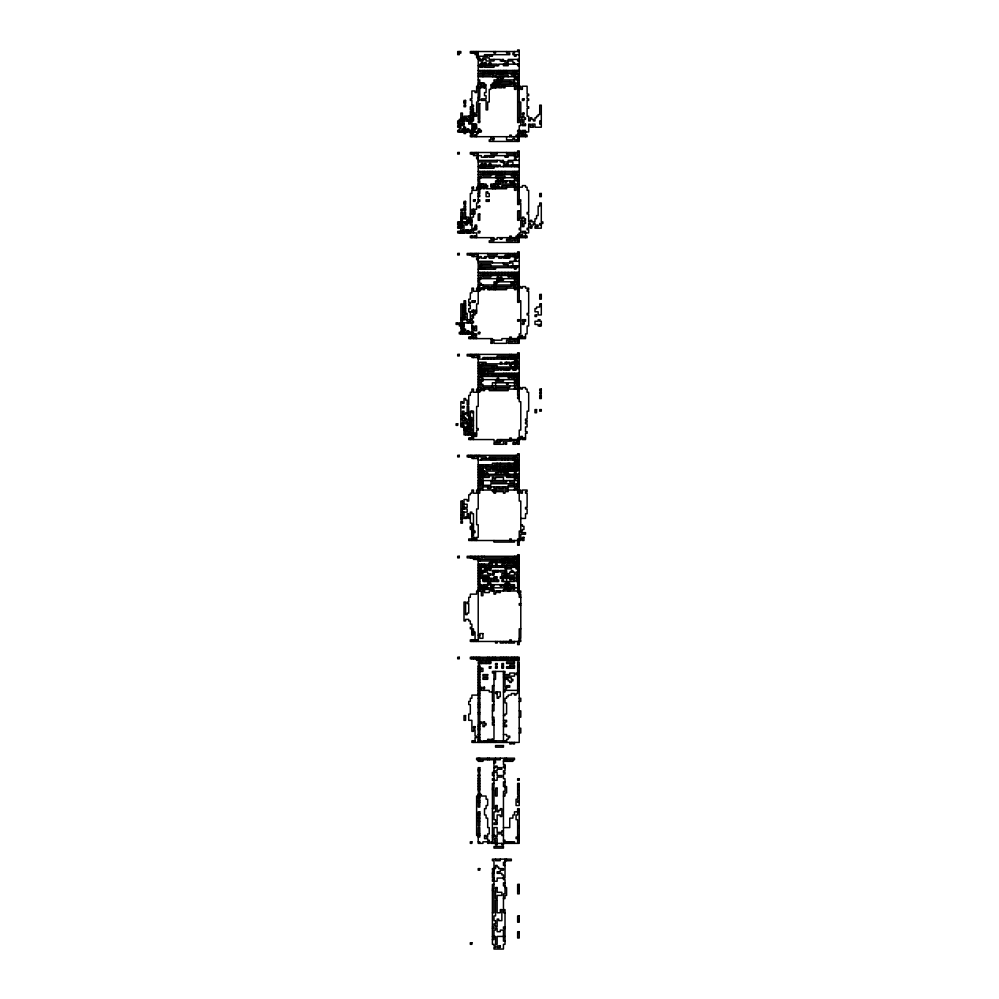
<?xml version="1.0" encoding="UTF-8"?>
<svg xmlns="http://www.w3.org/2000/svg" width="999" height="999" viewBox="0 0 999 999"><rect width="100%" height="100%" fill="white"/><g stroke="black" fill="none" stroke-linecap="round" stroke-linejoin="round"><path stroke-width="1.5" d="M519.218 51.523L470.317 51.523L470.317 53.109L476.623 53.109M459.278 53.109L460.851 53.109L460.851 51.523L457.704 51.523L457.704 54.683L459.278 54.683L459.278 51.523M478.209 54.683L475.049 54.683L475.049 51.523M519.218 54.683L512.912 54.683L512.912 53.109L514.485 53.109L514.485 51.523M478.209 59.416L486.088 59.416L486.088 60.989L493.981 60.989L493.981 59.416M519.218 59.416L508.179 59.416L508.179 60.989M519.218 60.989L517.644 60.989L517.644 59.416M519.218 64.148L498.713 64.148L498.713 65.722L481.356 65.722M478.209 65.722L479.782 65.722M519.218 65.722L517.644 65.722L517.644 64.148M478.209 70.454L519.218 70.454M478.209 73.614L519.218 73.614M478.209 75.187L490.821 75.187L490.821 73.614M519.218 75.187L517.644 75.187L517.644 73.614M478.209 76.761L519.218 76.761M516.058 78.347L517.644 78.347M478.209 79.92L479.782 79.92L479.782 83.079M514.485 79.92L493.981 79.92L493.981 81.493L495.554 81.493L495.554 87.812M519.218 79.92L516.058 79.92L516.058 76.761M497.14 81.493L498.713 81.493M500.287 81.493L511.326 81.493L511.326 84.653L490.821 84.653L490.821 86.226L520.791 86.226L520.791 89.386L522.377 89.386L522.377 86.226L527.11 86.226L527.11 94.118L528.683 94.118L528.683 95.692L527.11 95.692L527.11 98.851L528.683 98.851L528.683 100.424L527.11 100.424L527.11 106.731L528.683 106.731L528.683 108.317L527.11 108.317L527.11 116.196L528.683 116.196L528.683 120.929L530.257 120.929L530.257 117.782L531.83 117.782L531.83 119.356L533.416 119.356L533.416 120.929L534.989 120.929L534.989 117.782L536.563 117.782L536.563 116.196L538.149 116.196L538.149 114.623L539.722 114.623L539.722 105.157L541.296 105.157L541.296 127.235L534.989 127.235L534.989 124.088L531.83 124.088L531.83 125.662L533.416 125.662L533.416 127.235L530.257 127.235L530.257 124.088L528.683 124.088L528.683 131.968L517.644 131.968L517.644 130.394L520.791 130.394L520.791 133.554L517.644 133.554L517.644 141.433M514.485 81.493L512.912 81.493L512.912 84.653L516.058 84.653L516.058 89.386L514.485 89.386L514.485 70.454M478.209 83.079L484.515 83.079L484.515 84.653M519.218 83.079L492.407 83.079L492.407 84.653M478.209 84.653L481.356 84.653L481.356 83.079M517.644 84.653L519.218 84.653M478.209 86.226L476.623 86.226L476.623 92.545L475.049 92.545L475.049 90.959L471.89 90.959L471.89 98.851L470.317 98.851L470.317 100.424L471.89 100.424L471.89 106.731M478.209 87.812L481.356 87.812L481.356 86.226M517.644 87.812L519.218 87.812M517.644 89.386L519.218 89.386M478.209 97.265L479.782 97.265L479.782 86.226L486.088 86.226L486.088 84.653L482.942 84.653L482.942 83.079M478.209 98.851L479.782 98.851L479.782 100.424L478.209 100.424M464.011 101.998L465.584 101.998M519.218 101.998L520.791 101.998L520.791 117.782L522.377 117.782L522.377 116.196L523.951 116.196L523.951 117.782L525.524 117.782L525.524 119.356L523.951 119.356L523.951 122.515L522.377 122.515L522.377 119.356L520.791 119.356L520.791 125.662L519.218 125.662L519.218 141.433L489.248 141.433L489.248 139.86L490.821 139.86L490.821 136.701M471.89 105.157L473.476 105.157L473.476 106.731L470.317 106.731L470.317 109.89L471.89 109.89M471.89 111.463L470.317 111.463L470.317 124.088L468.743 124.088L468.743 120.929M473.476 113.049L476.623 113.049L476.623 101.998L478.209 101.998L478.209 51.523M471.89 114.623L476.623 114.623L476.623 116.196L473.476 116.196M470.317 116.196L464.011 116.196L464.011 128.821M460.851 117.782L467.17 117.782L467.17 120.929M470.317 117.782L468.743 117.782L468.743 116.196M471.89 117.782L473.476 117.782M517.644 117.782L519.218 117.782M460.851 119.356L459.278 119.356L459.278 127.235M462.437 119.356L464.011 119.356M473.476 119.356L465.584 119.356L465.584 117.782M517.644 119.356L519.218 119.356M541.296 120.929L539.722 120.929L539.722 124.088L541.296 124.088M457.704 122.515L459.278 122.515M464.011 124.088L457.704 124.088L457.704 120.929L473.476 120.929L473.476 108.317L471.89 108.317L471.89 119.356M471.89 124.088L476.623 124.088L476.623 128.821L471.89 128.821M473.476 125.662L475.049 125.662M464.011 127.235L465.584 127.235L465.584 128.821L462.437 128.821L462.437 131.968M473.476 127.235L476.623 127.235M459.278 130.394L457.704 130.394L457.704 131.968L481.356 131.968L481.356 130.394L478.209 130.394M476.623 133.554L478.209 133.554L478.209 128.821L479.782 128.821L479.782 131.968M522.377 133.554L523.951 133.554L523.951 135.127M476.623 135.127L470.317 135.127L470.317 136.701L527.11 136.701L527.11 135.127L516.058 135.127L516.058 136.701M517.644 138.287L519.218 138.287M519.218 139.86L514.485 139.86L514.485 138.287L512.912 138.287L512.912 139.86L506.593 139.86L506.593 136.701M519.218 152.485L470.317 152.485L470.317 154.058L475.049 154.058L475.049 152.485M478.209 154.058L476.623 154.058L476.623 152.485M517.644 155.632L519.218 155.632M478.209 157.205L476.623 157.205L476.623 158.791L478.209 158.791M478.209 160.364L500.287 160.364L500.287 161.938L512.912 161.938L512.912 165.097M519.218 160.364L508.179 160.364L508.179 161.938M478.209 161.938L497.14 161.938L497.14 160.364M519.218 165.097L503.446 165.097L503.446 166.671M478.209 166.671L498.713 166.671L498.713 165.097L500.287 165.097L500.287 166.671L519.218 166.671M478.209 171.403L519.218 171.403M478.209 174.563L519.218 174.563M478.209 177.722L519.218 177.722M478.209 179.296L479.782 179.296L479.782 176.136L481.356 176.136L481.356 177.722M517.644 179.296L519.218 179.296M478.209 180.869L479.782 180.869L479.782 184.028M514.485 180.869L495.554 180.869L495.554 185.602L490.821 185.602M519.218 180.869L516.058 180.869L516.058 177.722M514.485 182.455L509.752 182.455L509.752 180.869M478.209 184.028L486.088 184.028L486.088 185.602M519.218 184.028L490.821 184.028L490.821 187.175L514.485 187.175M478.209 185.602L481.356 185.602L481.356 184.028M517.644 185.602L519.218 185.602M516.058 187.175L522.377 187.175L522.377 185.602L525.524 185.602L525.524 187.175L527.11 187.175L527.11 190.334L528.683 190.334L528.683 212.425L527.11 212.425L527.11 213.998L528.683 213.998L528.683 221.878L530.257 221.878L530.257 220.304L531.83 220.304L531.83 221.878L534.989 221.878L534.989 218.731L536.563 218.731L536.563 215.572L538.149 215.572L538.149 206.106L539.722 206.106L539.722 202.959L541.296 202.959L541.296 221.878L542.882 221.878L542.882 223.464L539.722 223.464L539.722 225.037L541.296 225.037M478.209 188.761L481.356 188.761L481.356 187.175M517.644 188.761L519.218 188.761M517.644 190.334L519.218 190.334M478.209 193.494L479.782 193.494L479.782 187.175M478.209 195.067L479.782 195.067L479.782 196.641L478.209 196.641M478.209 199.8L479.782 199.8L479.782 201.373L478.209 201.373M519.218 199.8L520.791 199.8L520.791 201.373L519.218 201.373M464.011 202.959L465.584 202.959M519.218 202.959L520.791 202.959L520.791 218.731L522.377 218.731L522.377 217.145L523.951 217.145L523.951 218.731L525.524 218.731L525.524 220.304L523.951 220.304L523.951 221.878L525.524 221.878L525.524 223.464L523.951 223.464L523.951 226.611L522.377 226.611L522.377 220.304L520.791 220.304L520.791 228.197L519.218 228.197L519.218 229.77L520.791 229.77L520.791 232.929L519.218 232.929L519.218 242.395L489.248 242.395L489.248 240.809L493.981 240.809L493.981 237.662L470.317 237.662L470.317 236.076L476.623 236.076M464.011 209.266L465.584 209.266M473.476 210.839L475.049 210.839L475.049 213.998L470.317 213.998M460.851 217.145L462.437 217.145M465.584 217.145L468.743 217.145L468.743 218.731L470.317 218.731M460.851 218.731L467.17 218.731L467.17 221.878M517.644 218.731L519.218 218.731M460.851 220.304L462.437 220.304L462.437 223.464L457.704 223.464M467.17 220.304L471.89 220.304M471.89 221.878L457.704 221.878L457.704 225.037L464.011 225.037L464.011 229.77L462.437 229.77L462.437 232.929M471.89 225.037L470.317 225.037L470.317 193.494L471.89 193.494L471.89 190.334L476.623 190.334L476.623 187.175L487.674 187.175L487.674 185.602L482.942 185.602L482.942 184.028M460.851 226.611L457.704 226.611L457.704 228.197L462.437 228.197L462.437 225.037M475.049 226.611L476.623 226.611M476.623 228.197L473.476 228.197L473.476 232.929M519.218 234.503L517.644 234.503L517.644 242.395M517.644 240.809L519.218 240.809M519.218 253.434L467.17 253.434L467.17 255.007L475.049 255.007L475.049 253.434M478.209 255.007L476.623 255.007L476.623 253.434M519.218 255.007L505.019 255.007L505.019 256.581M478.209 256.581L471.89 256.581L471.89 253.434M519.218 256.581L484.515 256.581L484.515 258.167M478.209 259.74L476.623 259.74L476.623 258.167L479.782 258.167L479.782 256.581L481.356 256.581L481.356 258.167L486.088 258.167L486.088 256.581M478.209 261.313L492.407 261.313L492.407 262.899M519.218 261.313L509.752 261.313L509.752 262.899M478.209 262.899L512.912 262.899L512.912 266.046M479.782 266.046L519.218 266.046M479.782 267.632L514.485 267.632M516.058 267.632L517.644 267.632L517.644 266.046M478.209 269.206L495.554 269.206L495.554 267.632M478.209 272.365L519.218 272.365M517.644 273.938L479.782 273.938L479.782 272.365M478.209 275.512L519.218 275.512M519.218 277.085L511.326 277.085L511.326 275.512M478.209 278.671L519.218 278.671M478.209 280.244L479.782 280.244L479.782 277.085L481.356 277.085L481.356 278.671M497.14 280.244L503.446 280.244L503.446 278.671M517.644 280.244L519.218 280.244M478.209 281.818L479.782 281.818L479.782 283.404L481.356 283.404L481.356 284.977M514.485 281.818L493.981 281.818L493.981 283.404L497.14 283.404L497.14 277.085L498.713 277.085L498.713 278.671M516.058 281.818L519.218 281.818M511.326 283.404L512.912 283.404M519.218 283.404L516.058 283.404L516.058 278.671M478.209 284.977L519.218 284.977M478.209 286.551L479.782 286.551L479.782 284.977M517.644 286.551L520.791 286.551L520.791 288.137L522.377 288.137L522.377 286.551L525.524 286.551L525.524 288.137L528.683 288.137L528.683 289.71L527.11 289.71L527.11 291.283L528.683 291.283L528.683 313.374L527.11 313.374L527.11 314.947L528.683 314.947L528.683 325.986L527.11 325.986L527.11 333.878L525.524 333.878L525.524 338.611L501.86 338.611L501.86 340.184L490.821 340.184L490.821 338.611M514.485 288.137L476.623 288.137L476.623 291.283L473.476 291.283L473.476 288.137L471.89 288.137L471.89 292.869L470.317 292.869L470.317 299.176L468.743 299.176L468.743 302.335L470.317 302.335L470.317 303.908L468.743 303.908L468.743 305.482L470.317 305.482L470.317 308.641L468.743 308.641L468.743 311.788L476.623 311.788M516.058 288.137L519.218 288.137M478.209 289.71L481.356 289.71L481.356 288.137M517.644 289.71L519.218 289.71M478.209 291.283L479.782 291.283L479.782 288.137M517.644 291.283L519.218 291.283M519.218 300.749L520.791 300.749L520.791 333.878L519.218 333.878L519.218 343.344L508.179 343.344L508.179 341.758L512.912 341.758L512.912 338.611M464.011 303.908L465.584 303.908M464.011 305.482L465.584 305.482M464.011 307.055L465.584 307.055M464.011 308.641L465.584 308.641M464.011 310.214L465.584 310.214M476.623 310.214L471.89 310.214L471.89 311.788M464.011 311.788L465.584 311.788M465.584 313.374L467.17 313.374L467.17 322.839M464.011 314.947L465.584 314.947L465.584 300.749L464.011 300.749L464.011 319.68M464.011 316.521L465.584 316.521L465.584 318.107L464.011 318.107M460.851 318.107L462.437 318.107M460.851 319.68L471.89 319.68M470.317 321.253L468.743 321.253L468.743 322.839M459.278 324.413L460.851 324.413M462.437 324.413L464.011 324.413M541.296 324.413L539.722 324.413L539.722 325.986M464.011 325.986L459.278 325.986L459.278 322.839L473.476 322.839L473.476 321.253L471.89 321.253L471.89 318.107L473.476 318.107L473.476 316.521L471.89 316.521L471.89 314.947L475.049 314.947L475.049 313.374L476.623 313.374L476.623 303.908L478.209 303.908L478.209 253.434M471.89 325.986L473.476 325.986L473.476 330.719L476.623 330.719L476.623 325.986L475.049 325.986L475.049 329.146L473.476 329.146M460.851 327.572L462.437 327.572M471.89 327.572L473.476 327.572M464.011 332.305L459.278 332.305L459.278 333.878L476.623 333.878L476.623 335.452L471.89 335.452M473.476 337.025L468.743 337.025L468.743 338.611L492.407 338.611L492.407 340.184M525.524 337.025L517.644 337.025L517.644 343.344M517.644 340.184L519.218 340.184M517.644 341.758L519.218 341.758M519.218 354.383L467.17 354.383L467.17 355.956L475.049 355.956L475.049 354.383M519.218 355.956L497.14 355.956L497.14 357.542M519.218 357.542L482.942 357.542L482.942 359.116M478.209 359.116L517.644 359.116L517.644 355.956M478.209 362.275L486.088 362.275L486.088 363.848M514.485 362.275L511.326 362.275L511.326 365.422L509.752 365.422L509.752 362.275L505.019 362.275L505.019 363.848M516.058 362.275L517.644 362.275M478.209 363.848L479.782 363.848L479.782 374.887L517.644 374.887M519.218 363.848L481.356 363.848L481.356 366.995M478.209 365.422L497.14 365.422L497.14 366.995M478.209 366.995L519.218 366.995M478.209 368.581L512.912 368.581M516.058 368.581L519.218 368.581M478.209 370.154L498.713 370.154L498.713 368.581M478.209 371.728L479.782 371.728M481.356 371.728L486.088 371.728L486.088 370.154M478.209 373.314L519.218 373.314M478.209 376.461L519.218 376.461M478.209 378.047L479.782 378.047L479.782 376.461M514.485 378.047L511.326 378.047L511.326 376.461M519.218 378.047L516.058 378.047L516.058 373.314M478.209 379.62L519.218 379.62M478.209 381.193L479.782 381.193L479.782 379.62M481.356 381.193L482.942 381.193L482.942 378.047L481.356 378.047L481.356 368.581M516.058 381.193L519.218 381.193M478.209 382.779L481.356 382.779M514.485 382.779L492.407 382.779L492.407 385.926M516.058 382.779L519.218 382.779M478.209 384.353L482.942 384.353L482.942 387.512L493.981 387.512L493.981 389.086M519.218 384.353L516.058 384.353L516.058 379.62M478.209 385.926L519.218 385.926M478.209 387.512L481.356 387.512L481.356 390.659L478.209 390.659M478.209 389.086L476.623 389.086L476.623 392.245L473.476 392.245L473.476 389.086L471.89 389.086L471.89 392.245L470.317 392.245L470.317 395.392L468.743 395.392L468.743 404.857L467.17 404.857L467.17 400.124L465.584 400.124L465.584 398.551L464.011 398.551L464.011 403.284L462.437 403.284L462.437 401.698L460.851 401.698L460.851 426.935L465.584 426.935L465.584 434.827M519.218 389.086L479.782 389.086L479.782 392.245L478.209 392.245M517.644 390.659L519.218 390.659M519.218 395.392L517.644 395.392L517.644 389.086M519.218 396.965L517.644 396.965L517.644 398.551L519.218 398.551M539.722 396.965L541.296 396.965M467.17 412.749L465.584 412.749L465.584 414.323L464.011 414.323M473.476 412.749L471.89 412.749L471.89 411.163M460.851 415.896L462.437 415.896M468.743 415.896L467.17 415.896L467.17 406.431L468.743 406.431L468.743 420.629L473.476 420.629M464.011 417.482L465.584 417.482L465.584 420.629L462.437 420.629L462.437 411.163L464.011 411.163L464.011 419.056L467.17 419.056L467.17 423.788M468.743 417.482L471.89 417.482L471.89 420.629M460.851 419.056L462.437 419.056M460.851 423.788L471.89 423.788L471.89 422.215L462.437 422.215L462.437 426.935M460.851 425.362L464.011 425.362L464.011 434.827L476.623 434.827M473.476 425.362L467.17 425.362L467.17 430.094M467.17 426.935L471.89 426.935L471.89 425.362M464.011 428.521L471.89 428.521L471.89 437.987M464.011 430.094L468.743 430.094L468.743 423.788M470.317 430.094L471.89 430.094M465.584 431.668L470.317 431.668L470.317 411.163L473.476 411.163L473.476 434.827M476.623 433.254L467.17 433.254L467.17 434.827M471.89 436.401L476.623 436.401L476.623 430.094L478.209 430.094L478.209 428.521L476.623 428.521L476.623 406.431L478.209 406.431L478.209 354.383M473.476 437.987L468.743 437.987L468.743 439.56L493.981 439.56L493.981 441.133L501.86 441.133L501.86 439.56M520.791 437.987L517.644 437.987L517.644 444.293L519.218 444.293L519.218 430.094L520.791 430.094L520.791 401.698L519.218 401.698L519.218 352.809L517.644 352.809L517.644 354.383M522.377 437.987L525.524 437.987M519.218 441.133L516.058 441.133L516.058 439.56M519.218 455.332L467.17 455.332L467.17 456.905L475.049 456.905L475.049 455.332M478.209 456.905L476.623 456.905L476.623 455.332M478.209 458.491L471.89 458.491L471.89 455.332M478.209 460.064L514.485 460.064M516.058 460.064L519.218 460.064M516.058 461.638L517.644 461.638M514.485 463.224L492.407 463.224L492.407 464.797L478.209 464.797M516.058 463.224L517.644 463.224M519.218 464.797L493.981 464.797L493.981 467.957M478.209 466.371L517.644 466.371M478.209 467.957L514.485 467.957M516.058 467.957L517.644 467.957M478.209 469.53L482.942 469.53M514.485 469.53L492.407 469.53L492.407 466.371M516.058 469.53L519.218 469.53M478.209 471.103L517.644 471.103L517.644 456.905L489.248 456.905L489.248 458.491M478.209 472.689L482.942 472.689M478.209 474.263L519.218 474.263M478.209 475.836L517.644 475.836L517.644 474.263M478.209 477.422L489.248 477.422L489.248 475.836M519.218 477.422L506.593 477.422L506.593 475.836M479.782 478.996L481.356 478.996L481.356 480.569L478.209 480.569M514.485 478.996L516.058 478.996L516.058 458.491L481.356 458.491L481.356 460.064M519.218 478.996L517.644 478.996L517.644 477.422M482.942 480.569L519.218 480.569M478.209 482.155L482.942 482.155M517.644 482.155L519.218 482.155M478.209 483.728L482.942 483.728M514.485 483.728L490.821 483.728L490.821 485.302L482.942 485.302M519.218 483.728L516.058 483.728L516.058 485.302L517.644 485.302M478.209 485.302L481.356 485.302L481.356 482.155M514.485 485.302L508.179 485.302L508.179 488.461L505.019 488.461L505.019 486.875M478.209 486.875L519.218 486.875M478.209 488.461L482.942 488.461L482.942 490.034M517.644 491.608L519.218 491.608M478.209 493.194L479.782 493.194L479.782 490.034M519.218 493.194L517.644 493.194L517.644 488.461L514.485 488.461L514.485 490.034M464.011 504.233L467.17 504.233L467.17 507.392L464.011 507.392M462.437 508.966L467.17 508.966L467.17 512.125L462.437 512.125M460.851 515.272L462.437 515.272M467.17 516.845L465.584 516.845L465.584 518.431M460.851 518.431L462.437 518.431M470.317 518.431L468.743 518.431L468.743 513.698L467.17 513.698L467.17 518.431L464.011 518.431L464.011 512.125M520.791 518.431L525.524 518.431L525.524 513.698L527.11 513.698L527.11 508.966L525.524 508.966L525.524 507.392L527.11 507.392L527.11 493.194L525.524 493.194L525.524 491.608L527.11 491.608L527.11 490.034L522.377 490.034L522.377 493.194L520.791 493.194L520.791 490.034L476.623 490.034L476.623 493.194L473.476 493.194L473.476 490.034L471.89 490.034L471.89 493.194L470.317 493.194L470.317 494.767L468.743 494.767L468.743 501.073L467.17 501.073L467.17 499.5L464.011 499.5L464.011 508.966M471.89 524.737L473.476 524.737M520.791 524.737L522.377 524.737L522.377 526.311L523.951 526.311L523.951 529.47L522.377 529.47L522.377 531.043L519.218 531.043L519.218 545.242L517.644 545.242L517.644 538.936L520.791 538.936M473.476 526.311L470.317 526.311L470.317 529.47L473.476 529.47M470.317 527.897L473.476 527.897M471.89 531.043L475.049 531.043L475.049 532.629L471.89 532.629M471.89 534.203L473.476 534.203M471.89 535.776L473.476 535.776L473.476 513.698L471.89 513.698L471.89 512.125L470.317 512.125L470.317 523.164L471.89 523.164L471.89 540.509M476.623 538.936L468.743 538.936L468.743 540.509L520.791 540.509L520.791 534.203L525.524 534.203L525.524 532.629L520.791 532.629L520.791 501.073L519.218 501.073L519.218 453.758L517.644 453.758L517.644 455.332M517.644 542.095L519.218 542.095M519.218 556.281L467.17 556.281L467.17 557.867L476.623 557.867L476.623 559.44M478.209 557.867L479.782 557.867L479.782 561.013M519.218 557.867L484.515 557.867L484.515 556.281M519.218 559.44L473.476 559.44L473.476 557.867M478.209 561.013L514.485 561.013M519.218 561.013L516.058 561.013L516.058 565.746M514.485 562.599L489.248 562.599L489.248 564.173M516.058 562.599L519.218 562.599M478.209 564.173L492.407 564.173L492.407 565.746M514.485 564.173L506.593 564.173L506.593 565.746M516.058 564.173L519.218 564.173M478.209 565.746L517.644 565.746M478.209 567.332L519.218 567.332M478.209 568.906L481.356 568.906L481.356 564.173M486.088 568.906L490.821 568.906M519.218 568.906L516.058 568.906L516.058 567.332M478.209 570.479L484.515 570.479M517.644 570.479L519.218 570.479M478.209 572.065L487.674 572.065L487.674 573.638L490.821 573.638L490.821 575.212L478.209 575.212M506.593 572.065L500.287 572.065L500.287 570.479L506.593 570.479L506.593 573.638M519.218 572.065L516.058 572.065L516.058 575.212L517.644 575.212M478.209 573.638L482.942 573.638L482.942 570.479M478.209 576.785L479.782 576.785M519.218 576.785L516.058 576.785L516.058 578.371L519.218 578.371M478.209 578.371L479.782 578.371M503.446 578.371L500.287 578.371L500.287 576.785L514.485 576.785L514.485 581.518L501.86 581.518L501.86 579.944L503.446 579.944M514.485 578.371L505.019 578.371L505.019 575.212M478.209 579.944L479.782 579.944M482.942 579.944L498.713 579.944L498.713 581.518L482.942 581.518L482.942 576.785M514.485 579.944L512.912 579.944L512.912 578.371M517.644 579.944L516.058 579.944L516.058 581.518L519.218 581.518M478.209 581.518L479.782 581.518M478.209 583.104L479.782 583.104M517.644 583.104L519.218 583.104M478.209 584.677L481.356 584.677L481.356 587.837M517.644 584.677L519.218 584.677M479.782 586.251L487.674 586.251L487.674 583.104L490.821 583.104L490.821 589.41M490.821 586.251L493.981 586.251L493.981 584.677M508.179 586.251L503.446 586.251L503.446 584.677M514.485 586.251L509.752 586.251L509.752 583.104L505.019 583.104L505.019 584.677M517.644 586.251L519.218 586.251M478.209 587.837L517.644 587.837M478.209 589.41L493.981 589.41L493.981 594.143L495.554 594.143L495.554 592.569L497.14 592.569L497.14 590.983M519.218 589.41L517.644 589.41L517.644 578.371M482.942 590.983L484.515 590.983M519.218 594.143L520.791 594.143L520.791 638.311L519.218 638.311M520.791 597.302L519.218 597.302L519.218 554.707L517.644 554.707L517.644 576.785M520.791 603.608L519.218 603.608L519.218 605.182L520.791 605.182M520.791 628.846L519.218 628.846L519.218 644.617L517.644 644.617L517.644 641.458M471.89 630.419L473.476 630.419M471.89 632.005L475.049 632.005L475.049 641.458M471.89 633.578L473.476 633.578M478.209 635.152L479.782 635.152M478.209 639.884L470.317 639.884L470.317 641.458L520.791 641.458L520.791 639.884L519.218 639.884M519.218 658.816L470.317 658.816L470.317 657.242L519.218 657.242L519.218 660.389L476.623 660.389L476.623 657.242M517.644 665.122L519.218 665.122M478.209 666.695L479.782 666.695M501.86 666.695L503.446 666.695M514.485 666.695L506.593 666.695L506.593 668.281L514.485 668.281L514.485 665.122L509.752 665.122L509.752 666.695M517.644 666.695L519.218 666.695M478.209 668.281L482.942 668.281L482.942 671.428L478.209 671.428M478.209 669.854L481.356 669.854L481.356 668.281M517.644 671.428L519.218 671.428M478.209 673.014L479.782 673.014M493.981 673.014L492.407 673.014L492.407 671.428L505.019 671.428L505.019 673.014L503.446 673.014M519.218 673.014L516.058 673.014L516.058 674.587L517.644 674.587M478.209 674.587L479.782 674.587M503.446 674.587L509.752 674.587L509.752 673.014L514.485 673.014L514.485 676.161L503.446 676.161M478.209 676.161L479.782 676.161M517.644 676.161L519.218 676.161M478.209 677.747L479.782 677.747M503.446 677.747L511.326 677.747L511.326 679.32L512.912 679.32L512.912 680.893L511.326 680.893L511.326 682.479L509.752 682.479L509.752 680.893L508.179 680.893L508.179 679.32L505.019 679.32M517.644 677.747L519.218 677.747M478.209 679.32L479.782 679.32M493.981 679.32L495.554 679.32L495.554 671.428M517.644 679.32L519.218 679.32M478.209 680.893L479.782 680.893M517.644 680.893L519.218 680.893M478.209 682.479L479.782 682.479M517.644 682.479L519.218 682.479M478.209 684.053L479.782 684.053M517.644 684.053L519.218 684.053M478.209 685.626L479.782 685.626M493.981 685.626L492.407 685.626L492.407 701.398L493.981 701.398M517.644 685.626L519.218 685.626M478.209 687.212L481.356 687.212L481.356 690.359L489.248 690.359L489.248 691.945L492.407 691.945M478.209 688.786L481.356 688.786M517.644 688.786L519.218 688.786M478.209 690.359L479.782 690.359M505.019 690.359L519.218 690.359M478.209 691.945L479.782 691.945M503.446 691.945L505.019 691.945L505.019 688.786L506.593 688.786L506.593 685.626L509.752 685.626L509.752 687.212L505.019 687.212L505.019 677.747M478.209 693.518L479.782 693.518M497.14 693.518L495.554 693.518L495.554 691.945L500.287 691.945L500.287 696.665L498.713 696.665L498.713 698.251L497.14 698.251L497.14 691.945M479.782 695.092L471.89 695.092L471.89 698.251L470.317 698.251L470.317 701.398L468.743 701.398L468.743 704.557L470.317 704.557L470.317 714.023L468.743 714.023L468.743 720.329L471.89 720.329L471.89 731.368L473.476 731.368L473.476 729.794L475.049 729.794L475.049 736.101L476.623 736.101L476.623 737.687L475.049 737.687L475.049 742.419M478.209 698.251L479.782 698.251M519.218 698.251L520.791 698.251L520.791 701.398L519.218 701.398M478.209 702.984L479.782 702.984M478.209 704.557L479.782 704.557M493.981 704.557L492.407 704.557L492.407 720.329L493.981 720.329M478.209 706.131L479.782 706.131M478.209 707.717L479.782 707.717M492.407 710.863L493.981 710.863L493.981 671.428M519.218 710.863L520.791 710.863L520.791 717.182L519.218 717.182M478.209 712.449L479.782 712.449M478.209 714.023L479.782 714.023M503.446 715.596L505.019 715.596L505.019 714.023L506.593 714.023L506.593 702.984L505.019 702.984L505.019 698.251L506.593 698.251L506.593 696.665L508.179 696.665L508.179 695.092L511.326 695.092L511.326 693.518L514.485 693.518L514.485 695.092L516.058 695.092L516.058 693.518L517.644 693.518L517.644 661.975L519.218 661.975L519.218 742.419L471.89 742.419L471.89 740.833L475.049 740.833M492.407 717.182L493.981 717.182L493.981 739.26L490.821 739.26L490.821 742.419M503.446 720.329L506.593 720.329L506.593 721.915L505.019 721.915L505.019 723.488L503.446 723.488M479.782 721.915L481.356 721.915L481.356 723.488L479.782 723.488M493.981 721.915L492.407 721.915L492.407 725.062L493.981 725.062M478.209 725.062L479.782 725.062M503.446 725.062L506.593 725.062L506.593 726.635L503.446 726.635M478.209 726.635L479.782 726.635M478.209 728.221L479.782 728.221M519.218 728.221L520.791 728.221L520.791 732.954L519.218 732.954M478.209 729.794L479.782 729.794M478.209 734.527L479.782 734.527M503.446 734.527L506.593 734.527L506.593 736.101L509.752 736.101L509.752 737.687L508.179 737.687L508.179 739.26L506.593 739.26L506.593 742.419M478.209 737.687L479.782 737.687M478.209 739.26L479.782 739.26M478.209 740.833L481.356 740.833L481.356 742.419M506.593 740.833L482.942 740.833L482.942 742.419M493.981 761.338L495.554 761.338L495.554 762.924L493.981 762.924M503.446 761.338L512.912 761.338L512.912 759.764M505.019 766.071L503.446 766.071L503.446 767.657L505.019 767.657M493.981 767.657L495.554 767.657L495.554 766.071L497.14 766.071L497.14 767.657L501.86 767.657L501.86 769.23L497.14 769.23L497.14 770.803L493.981 770.803M478.209 769.23L479.782 769.23M478.209 770.803L479.782 770.803M478.209 775.536L479.782 775.536M493.981 775.536L492.407 775.536L492.407 772.389L497.14 772.389L497.14 775.536L501.86 775.536L501.86 777.122L497.14 777.122L497.14 780.269L492.407 780.269L492.407 778.696L493.981 778.696M478.209 778.696L479.782 778.696M478.209 780.269L479.782 780.269M478.209 781.855L479.782 781.855M505.019 781.855L503.446 781.855L503.446 786.575L506.593 786.575L506.593 792.894L505.019 792.894L505.019 796.041L503.446 796.041M478.209 783.428L479.782 783.428M493.981 783.428L492.407 783.428L492.407 843.368M478.209 785.002L479.782 785.002M517.644 785.002L519.218 785.002M478.209 786.575L479.782 786.575M517.644 786.575L519.218 786.575M478.209 788.161L479.782 788.161M492.407 788.161L493.981 788.161L493.981 759.764M478.209 789.734L479.782 789.734M492.407 789.734L493.981 789.734L493.981 808.666L492.407 808.666M517.644 789.734L519.218 789.734M478.209 794.467L481.356 794.467L481.356 796.041L486.088 796.041L486.088 799.2L487.674 799.2L487.674 805.506L486.088 805.506L486.088 808.666L484.515 808.666L484.515 814.972L486.088 814.972L486.088 818.131L487.674 818.131L487.674 827.597L489.248 827.597L489.248 833.903L487.674 833.903L487.674 837.062L486.088 837.062L486.088 835.476L484.515 835.476L484.515 838.636L487.674 838.636L487.674 840.209L489.248 840.209L489.248 843.368L487.674 843.368L487.674 841.795M479.782 796.041L476.623 796.041L476.623 835.476L479.782 835.476M478.209 797.627L479.782 797.627M478.209 800.773L479.782 800.773M519.218 800.773L517.644 800.773L517.644 802.359L519.218 802.359M478.209 802.359L479.782 802.359M517.644 810.239L519.218 810.239M519.218 811.825L514.485 811.825L514.485 814.972L512.912 814.972L512.912 818.131L509.752 818.131L509.752 827.597L503.446 827.597M478.209 813.398L479.782 813.398M478.209 814.972L479.782 814.972M478.209 818.131L479.782 818.131M478.209 821.278L479.782 821.278M517.644 826.011L519.218 826.011M517.644 827.597L519.218 827.597M503.446 830.743L501.86 830.743L501.86 832.329L497.14 832.329L497.14 827.597L493.981 827.597L493.981 837.062L492.407 837.062M478.209 833.903L479.782 833.903M492.407 835.476L495.554 835.476L495.554 837.062L497.14 837.062L497.14 833.903L501.86 833.903L501.86 835.476L503.446 835.476M517.644 835.476L519.218 835.476M478.209 837.062L479.782 837.062L479.782 827.597L478.209 827.597L478.209 843.368L482.942 843.368L482.942 841.795L489.248 841.795M519.218 837.062L516.058 837.062L516.058 838.636L519.218 838.636M503.446 840.209L505.019 840.209L505.019 843.368M517.644 840.209L519.218 840.209M478.209 841.795L479.782 841.795L479.782 843.368M492.407 841.795L490.821 841.795L490.821 843.368L519.218 843.368L519.218 808.666L517.644 808.666L517.644 814.972L516.058 814.972L516.058 819.704L517.644 819.704L517.644 843.368M505.019 860.713L511.326 860.713L511.326 859.14L492.407 859.14L492.407 860.713L493.981 860.713L493.981 889.11L492.407 889.11M505.019 862.299L503.446 862.299L503.446 865.446L505.019 865.446M493.981 870.179L492.407 870.179L492.407 868.606L495.554 868.606L495.554 865.446L497.14 865.446L497.14 867.032L498.713 867.032L498.713 868.606L503.446 868.606L503.446 870.179L500.287 870.179L500.287 871.765L497.14 871.765L497.14 873.338L501.86 873.338L501.86 874.912L503.446 874.912L503.446 879.644L505.019 879.644L505.019 893.843L503.446 893.843L503.446 912.774L505.019 912.774M493.981 871.765L492.407 871.765L492.407 878.071L493.981 878.071M492.407 873.338L493.981 873.338M493.981 879.644L492.407 879.644L492.407 881.218L497.14 881.218L497.14 878.071L505.019 878.071L505.019 859.14M505.019 882.804L503.446 882.804L503.446 885.951L505.019 885.951M493.981 884.377L492.407 884.377L492.407 944.317L493.981 944.317L493.981 945.891L495.554 945.891L495.554 947.477L493.981 947.477L493.981 949.05L503.446 949.05L503.446 944.317L505.019 944.317L505.019 909.614L503.446 909.614M517.644 885.951L519.218 885.951M505.019 887.537L506.593 887.537L506.593 895.416L505.019 895.416L505.019 898.576L503.446 898.576M517.644 887.537L519.218 887.537M492.407 890.683L493.981 890.683L493.981 912.774L492.407 912.774M517.644 890.683L519.218 890.683M517.644 919.08L519.218 919.08M517.644 920.653L519.218 920.653M492.407 926.972L493.981 926.972L493.981 928.546L492.407 928.546M505.019 926.972L503.446 926.972L503.446 928.546L505.019 928.546M517.644 933.278L519.218 933.278M492.407 936.425L495.554 936.425L495.554 944.317L497.14 944.317L497.14 936.425L505.019 936.425M492.407 939.584L493.981 939.584L493.981 930.119L495.554 930.119L495.554 928.546L497.14 928.546L497.14 931.705L500.287 931.705L500.287 930.119L503.446 930.119L503.446 941.158L505.019 941.158M541.296 223.464L541.296 228.197L534.989 228.197L534.989 226.611L538.149 226.611L538.149 225.037L534.989 225.037L534.989 223.464L533.416 223.464L533.416 225.037L530.257 225.037L530.257 223.464L528.683 223.464L528.683 228.197L527.11 228.197L527.11 229.77L528.683 229.77L528.683 232.929L522.377 232.929L522.377 231.343L525.524 231.343L525.524 237.662M525.524 136.701L525.524 130.394L522.377 130.394L522.377 135.127M522.377 236.076L522.377 234.503L520.791 234.503L520.791 236.076M522.377 337.025L522.377 335.452L520.791 335.452L520.791 337.025M517.644 51.523L517.644 49.95L519.218 49.95L519.218 122.515L517.644 122.515L517.644 76.761M517.644 70.454L517.644 72.028L479.782 72.028L479.782 70.454M517.644 152.485L517.644 150.899L519.218 150.899L519.218 204.533L517.644 204.533L517.644 174.563M517.644 165.097L517.644 166.671M517.644 171.403L517.644 172.989L479.782 172.989L479.782 171.403M517.644 253.434L517.644 251.848L519.218 251.848L519.218 302.335L517.644 302.335L517.644 272.365M517.644 256.581L517.644 258.167L514.485 258.167L514.485 256.581M517.644 363.848L517.644 360.689L514.485 360.689L514.485 363.848M517.644 368.581L517.644 365.422L514.485 365.422L514.485 370.154M517.644 373.314L517.644 387.512L520.791 387.512L520.791 389.086L522.377 389.086L522.377 387.512L525.524 387.512L525.524 389.086L527.11 389.086L527.11 392.245L528.683 392.245L528.683 411.163L527.11 411.163L527.11 419.056L525.524 419.056L525.524 420.629L527.11 420.629L527.11 422.215L525.524 422.215L525.524 423.788L527.11 423.788L527.11 426.935L525.524 426.935L525.524 431.668L527.11 431.668L527.11 433.254L525.524 433.254L525.524 439.56L522.377 439.56L522.377 436.401L520.791 436.401L520.791 439.56L497.14 439.56L497.14 441.133M517.644 480.569L517.644 486.875M517.644 590.983L517.644 592.569L520.791 592.569L520.791 590.983L489.248 590.983L489.248 592.569L484.515 592.569L484.515 589.41M517.644 657.242L517.644 660.389M516.058 54.683L516.058 56.256L514.485 56.256L514.485 54.683M516.058 70.454L516.058 72.028M516.058 73.614L516.058 75.187L511.326 75.187L511.326 73.614M516.058 157.205L516.058 155.632L484.515 155.632L484.515 157.205M516.058 160.364L516.058 158.791L514.485 158.791L514.485 160.364M516.058 165.097L516.058 166.671M516.058 171.403L516.058 172.989M516.058 174.563L516.058 176.136L511.326 176.136L511.326 174.563M516.058 256.581L516.058 258.167M516.058 261.313L516.058 259.74L514.485 259.74L514.485 261.313M516.058 266.046L516.058 269.206L514.485 269.206L514.485 266.046M516.058 272.365L516.058 273.938M516.058 275.512L516.058 277.085M516.058 338.611L516.058 341.758L514.485 341.758L514.485 338.611M516.058 357.542L516.058 359.116M516.058 360.689L516.058 363.848M516.058 365.422L516.058 370.154L512.912 370.154L512.912 366.995M516.058 389.086L516.058 387.512L514.485 387.512L514.485 389.086M516.058 455.332L516.058 456.905M516.058 556.281L516.058 557.867M516.058 657.242L516.058 658.816M514.485 64.148L514.485 62.575L512.912 62.575L512.912 60.989L500.287 60.989L500.287 59.416L489.248 59.416L489.248 57.842L482.942 57.842L482.942 60.989L479.782 60.989L479.782 57.842L476.623 57.842L476.623 56.256L487.674 56.256L487.674 54.683M514.485 152.485L514.485 157.205L517.644 157.205L517.644 154.058L506.593 154.058L506.593 152.485M514.485 165.097L514.485 166.671M514.485 171.403L514.485 190.334L516.058 190.334L516.058 185.602L501.86 185.602L501.86 187.175M514.485 237.662L514.485 240.809L516.058 240.809L516.058 236.076L527.11 236.076L527.11 237.662L497.14 237.662L497.14 239.236L490.821 239.236L490.821 237.662M514.485 253.434L514.485 255.007M514.485 272.365L514.485 289.71L516.058 289.71L516.058 286.551L512.912 286.551L512.912 281.818M514.485 355.956L514.485 359.116M514.485 373.314L514.485 374.887M514.485 376.461L514.485 385.926M514.485 439.56L514.485 441.133L512.912 441.133L512.912 439.56M514.485 456.905L514.485 474.263M514.485 475.836L514.485 480.569M514.485 486.875L514.485 482.155L509.752 482.155L509.752 480.569M514.485 540.509L514.485 542.095L493.981 542.095L493.981 540.509M514.485 556.281L514.485 567.332M514.485 641.458L514.485 643.044L508.179 643.044L508.179 641.458M514.485 657.242L514.485 660.389M514.485 742.419L514.485 743.993L512.912 743.993L512.912 742.419M514.485 843.368L514.485 841.795L503.446 841.795L503.446 791.308L505.019 791.308L505.019 778.696L503.446 778.696L503.446 773.963L505.019 773.963L505.019 772.389L503.446 772.389L503.446 770.803L505.019 770.803L505.019 764.497L503.446 764.497L503.446 759.764L514.485 759.764L514.485 758.191L476.623 758.191L476.623 759.764L500.287 759.764L500.287 758.191M512.912 70.454L512.912 72.028M512.912 171.403L512.912 172.989M512.912 182.455L512.912 184.028M512.912 237.662L512.912 240.809L506.593 240.809L506.593 239.236L511.326 239.236L511.326 236.076L509.752 236.076L509.752 237.662M512.912 255.007L512.912 256.581M512.912 272.365L512.912 273.938M512.912 357.542L512.912 359.116M512.912 362.275L512.912 363.848M512.912 373.314L512.912 374.887M512.912 458.491L512.912 460.064M512.912 467.957L512.912 471.103M512.912 557.867L512.912 562.599M512.912 565.746L512.912 567.332M512.912 572.065L512.912 570.479L511.326 570.479L511.326 572.065M512.912 587.837L512.912 589.41L514.485 589.41L514.485 584.677L482.942 584.677L482.942 595.716L481.356 595.716L481.356 590.983L476.623 590.983L476.623 594.143L470.317 594.143L470.317 597.302L468.743 597.302L468.743 602.035L467.17 602.035L467.17 603.608L468.743 603.608L468.743 613.074L467.17 613.074L467.17 614.647L465.584 614.647L465.584 602.035L464.011 602.035L464.011 620.953L465.584 620.953L465.584 619.38L468.743 619.38L468.743 620.953L470.317 620.953L470.317 624.113L471.89 624.113L471.89 627.272L470.317 627.272L470.317 628.846L473.476 628.846L473.476 635.152L471.89 635.152L471.89 628.846M512.912 657.242L512.912 658.816M511.326 136.701L511.326 135.127L509.752 135.127L509.752 136.701M511.326 165.097L511.326 166.671M511.326 182.455L511.326 184.028M511.326 266.046L511.326 267.632M511.326 272.365L511.326 273.938M511.326 281.818L511.326 286.551L490.821 286.551L490.821 288.137M511.326 354.383L511.326 355.956M511.326 357.542L511.326 359.116M511.326 366.995L511.326 368.581M511.326 373.314L511.326 374.887M511.326 466.371L511.326 471.103M511.326 540.509L511.326 538.936L509.752 538.936L509.752 540.509M511.326 559.44L511.326 561.013M511.326 567.332L511.326 568.906L505.019 568.906L505.019 567.332M511.326 578.371L511.326 579.944L509.752 579.944L509.752 578.371M511.326 587.837L511.326 589.41L503.446 589.41L503.446 590.983M511.326 641.458L511.326 639.884L509.752 639.884L509.752 641.458M511.326 657.242L511.326 658.816M511.326 742.419L511.326 743.993L509.752 743.993L509.752 742.419M511.326 841.795L511.326 843.368M509.752 81.493L509.752 83.079M509.752 255.007L509.752 258.167L503.446 258.167L503.446 256.581M509.752 275.512L509.752 277.085L508.179 277.085L508.179 275.512M509.752 338.611L509.752 337.025L511.326 337.025L511.326 340.184L506.593 340.184L506.593 343.344L493.981 343.344L493.981 340.184M509.752 354.383L509.752 355.956M509.752 368.581L509.752 370.154L503.446 370.154L503.446 368.581M509.752 373.314L509.752 374.887M509.752 376.461L509.752 378.047L508.179 378.047L508.179 376.461M509.752 385.926L509.752 387.512L495.554 387.512L495.554 389.086M509.752 439.56L509.752 437.987L511.326 437.987L511.326 441.133L503.446 441.133L503.446 444.293L493.981 444.293L493.981 442.719L500.287 442.719L500.287 439.56M509.752 463.224L509.752 464.797M509.752 466.371L509.752 471.103M509.752 474.263L509.752 475.836M509.752 559.44L509.752 562.599M509.752 587.837L509.752 590.983M509.752 759.764L509.752 761.338M509.752 841.795L509.752 843.368M508.179 76.761L508.179 75.187L498.713 75.187L498.713 70.454M508.179 155.632L508.179 157.205L505.019 157.205L505.019 155.632M508.179 165.097L508.179 163.524L506.593 163.524L506.593 165.097M508.179 253.434L508.179 255.007M508.179 256.581L508.179 258.167M508.179 266.046L508.179 264.473L503.446 264.473L503.446 262.899M508.179 272.365L508.179 273.938M508.179 357.542L508.179 359.116M508.179 368.581L508.179 370.154M508.179 373.314L508.179 374.887M508.179 382.779L508.179 384.353L506.593 384.353L506.593 382.779M508.179 389.086L508.179 390.659L489.248 390.659L489.248 389.086M508.179 458.491L508.179 460.064M508.179 463.224L508.179 464.797M508.179 466.371L508.179 467.957M508.179 471.103L508.179 472.689L503.446 472.689L503.446 471.103M508.179 474.263L508.179 477.422M508.179 490.034L508.179 491.608L505.019 491.608L505.019 493.194L503.446 493.194L503.446 491.608L492.407 491.608L492.407 490.034M508.179 557.867L508.179 559.44M508.179 561.013L508.179 562.599M508.179 576.785L508.179 578.371M508.179 583.104L508.179 587.837M508.179 589.41L508.179 590.983M508.179 657.242L508.179 658.816M508.179 841.795L508.179 843.368M506.593 51.523L506.593 53.109L509.752 53.109L509.752 54.683L484.515 54.683L484.515 56.256M506.593 64.148L506.593 62.575L508.179 62.575L508.179 65.722L503.446 65.722L503.446 64.148M506.593 70.454L506.593 72.028M506.593 155.632L506.593 157.205M506.593 180.869L506.593 182.455L505.019 182.455L505.019 180.869M506.593 187.175L506.593 188.761L486.088 188.761L486.088 187.175M506.593 256.581L506.593 258.167M506.593 288.137L506.593 289.71L487.674 289.71L487.674 288.137M506.593 362.275L506.593 363.848M506.593 368.581L506.593 370.154M506.593 373.314L506.593 374.887M506.593 469.53L506.593 472.689M506.593 480.569L506.593 482.155L490.821 482.155L490.821 480.569M506.593 557.867L506.593 559.44M506.593 567.332L506.593 568.906M506.593 575.212L506.593 581.518M506.593 583.104L506.593 587.837M506.593 641.458L506.593 643.044L505.019 643.044L505.019 641.458M506.593 657.242L506.593 658.816M506.593 677.747L506.593 679.32M506.593 758.191L506.593 761.338M506.593 841.795L506.593 843.368M506.593 859.14L506.593 860.713M505.019 60.989L505.019 64.148M505.019 70.454L505.019 72.028M505.019 86.226L505.019 87.812L503.446 87.812L503.446 86.226M505.019 165.097L505.019 163.524L503.446 163.524L503.446 160.364L501.86 160.364L501.86 161.938M505.019 171.403L505.019 172.989M505.019 177.722L505.019 176.136L495.554 176.136L495.554 177.722M505.019 272.365L505.019 273.938M505.019 357.542L505.019 359.116M505.019 373.314L505.019 374.887M505.019 458.491L505.019 460.064M505.019 466.371L505.019 467.957M505.019 471.103L505.019 472.689M505.019 557.867L505.019 559.44M505.019 561.013L505.019 564.173L501.86 564.173L501.86 567.332M505.019 570.479L505.019 573.638M505.019 586.251L505.019 587.837M505.019 657.242L505.019 658.816M505.019 740.833L505.019 742.419M505.019 758.191L505.019 761.338M503.446 60.989L503.446 59.416L501.86 59.416L501.86 60.989M503.446 70.454L503.446 73.614M503.446 76.761L503.446 78.347L500.287 78.347L500.287 76.761M503.446 177.722L503.446 179.296L500.287 179.296L500.287 177.722M503.446 180.869L503.446 182.455L501.86 182.455L501.86 180.869M503.446 357.542L503.446 359.116M503.446 373.314L503.446 374.887M503.446 379.62L503.446 381.193L495.554 381.193L495.554 379.62M503.446 467.957L503.446 469.53M503.446 480.569L503.446 477.422L495.554 477.422L495.554 478.996L493.981 478.996L493.981 477.422L492.407 477.422L492.407 480.569M503.446 486.875L503.446 488.461L498.713 488.461L498.713 486.875M503.446 559.44L503.446 562.599M503.446 581.518L503.446 575.212L514.485 575.212L514.485 572.065L509.752 572.065L509.752 573.638L501.86 573.638L501.86 578.371M503.446 641.458L503.446 643.044L500.287 643.044L500.287 641.458M503.446 657.242L503.446 660.389M503.446 671.428L503.446 742.419M503.446 843.368L503.446 844.942L501.86 844.942L501.86 843.368M501.86 72.028L501.86 73.614M501.86 79.92L501.86 81.493M501.86 86.226L501.86 87.812L498.713 87.812L498.713 86.226M501.86 171.403L501.86 174.563M501.86 237.662L501.86 239.236L500.287 239.236L500.287 237.662M501.86 256.581L501.86 258.167L498.713 258.167L498.713 256.581M501.86 272.365L501.86 273.938M501.86 278.671L501.86 277.085L500.287 277.085L500.287 278.671M501.86 357.542L501.86 359.116M501.86 363.848L501.86 362.275L500.287 362.275L500.287 363.848M501.86 368.581L501.86 370.154L500.287 370.154L500.287 368.581M501.86 374.887L501.86 376.461M501.86 458.491L501.86 460.064M501.86 471.103L501.86 472.689L500.287 472.689L500.287 471.103M501.86 559.44L501.86 562.599M501.86 584.677L501.86 586.251L500.287 586.251L500.287 584.677M501.86 657.242L501.86 658.816M500.287 70.454L500.287 73.614M500.287 79.92L500.287 83.079M500.287 172.989L500.287 174.563M500.287 180.869L500.287 184.028M500.287 374.887L500.287 376.461M500.287 463.224L500.287 464.797M500.287 467.957L500.287 469.53M500.287 561.013L500.287 562.599M500.287 565.746L500.287 567.332M500.287 590.983L500.287 592.569L498.713 592.569L498.713 590.983M500.287 657.242L500.287 660.389M500.287 859.14L500.287 860.713L495.554 860.713L495.554 859.14M498.713 76.761L498.713 78.347L497.14 78.347L497.14 76.761M498.713 79.92L498.713 83.079M498.713 171.403L498.713 174.563M498.713 177.722L498.713 179.296L497.14 179.296L497.14 177.722M498.713 180.869L498.713 184.028M498.713 187.175L498.713 185.602L497.14 185.602L497.14 187.175M498.713 272.365L498.713 275.512M498.713 280.244L498.713 281.818M498.713 374.887L498.713 376.461M498.713 379.62L498.713 378.047L497.14 378.047L497.14 379.62M498.713 471.103L498.713 472.689L495.554 472.689L495.554 474.263M497.14 65.722L497.14 64.148L479.782 64.148L479.782 67.295L482.942 67.295L482.942 65.722M497.14 72.028L497.14 75.187L495.554 75.187L495.554 76.761M497.14 79.92L497.14 83.079M497.14 86.226L497.14 87.812L490.821 87.812L490.821 89.386L489.248 89.386L489.248 101.998L487.674 101.998L487.674 109.89L486.088 109.89L486.088 100.424L481.356 100.424L481.356 98.851L486.088 98.851L486.088 95.692L484.515 95.692L484.515 92.545L486.088 92.545L486.088 87.812L482.942 87.812L482.942 86.226M497.14 152.485L497.14 154.058L490.821 154.058L490.821 152.485M497.14 166.671L497.14 165.097L479.782 165.097L479.782 168.257L493.981 168.257L493.981 166.671M497.14 172.989L497.14 174.563M497.14 180.869L497.14 184.028M497.14 253.434L497.14 255.007L487.674 255.007L487.674 253.434M497.14 273.938L497.14 275.512M497.14 463.224L497.14 464.797M497.14 467.957L497.14 469.53M497.14 486.875L497.14 488.461L493.981 488.461L493.981 486.875M497.14 561.013L497.14 562.599M497.14 565.746L497.14 564.173L495.554 564.173L495.554 565.746M497.14 570.479L497.14 572.065M497.14 579.944L497.14 581.518M497.14 641.458L497.14 643.044L495.554 643.044L495.554 641.458M495.554 51.523L495.554 53.109L493.981 53.109L493.981 51.523M495.554 171.403L495.554 172.989M495.554 187.175L495.554 188.761M495.554 272.365L495.554 273.938M495.554 283.404L495.554 289.71M495.554 374.887L495.554 376.461M495.554 382.779L495.554 385.926M495.554 458.491L495.554 460.064M495.554 466.371L495.554 467.957M495.554 490.034L495.554 493.194L493.981 493.194L493.981 490.034M495.554 561.013L495.554 562.599M495.554 570.479L495.554 572.065M495.554 576.785L495.554 578.371M495.554 657.242L495.554 660.389M495.554 740.833L495.554 742.419M495.554 758.191L495.554 759.764M495.554 843.368L495.554 844.942L497.14 844.942L497.14 838.636L493.981 838.636L493.981 840.209L495.554 840.209L495.554 841.795L493.981 841.795L493.981 843.368M493.981 65.722L493.981 67.295L484.515 67.295L484.515 65.722M493.981 72.028L493.981 73.614M493.981 76.761L493.981 75.187L492.407 75.187L492.407 76.761M493.981 83.079L493.981 87.812M493.981 155.632L493.981 157.205L489.248 157.205L489.248 155.632M493.981 184.028L493.981 188.761M493.981 256.581L493.981 258.167L489.248 258.167L489.248 256.581M493.981 267.632L493.981 269.206M493.981 284.977L493.981 289.71M493.981 357.542L493.981 359.116M493.981 366.995L493.981 371.728L487.674 371.728L487.674 370.154M493.981 374.887L493.981 376.461M493.981 458.491L493.981 460.064M493.981 561.013L493.981 562.599M493.981 570.479L493.981 572.065M493.981 579.944L493.981 576.785L497.14 576.785L497.14 578.371L481.356 578.371L481.356 576.785L489.248 576.785L489.248 578.371M493.981 657.242L493.981 660.389M493.981 740.833L493.981 742.419M492.407 54.683L492.407 56.256L489.248 56.256L489.248 54.683M492.407 72.028L492.407 73.614M492.407 86.226L492.407 87.812M492.407 171.403L492.407 174.563M492.407 187.175L492.407 188.761M492.407 273.938L492.407 275.512M492.407 366.995L492.407 368.581M492.407 374.887L492.407 376.461M492.407 458.491L492.407 460.064M492.407 561.013L492.407 562.599M492.407 586.251L492.407 590.983M492.407 657.242L492.407 658.816M492.407 739.26L492.407 740.833M490.821 64.148L490.821 62.575L489.248 62.575L489.248 64.148M490.821 70.454L490.821 72.028M490.821 165.097L490.821 163.524L489.248 163.524L489.248 165.097M490.821 171.403L490.821 172.989M490.821 174.563L490.821 176.136L482.942 176.136L482.942 171.403M490.821 266.046L490.821 264.473L479.782 264.473L479.782 269.206M490.821 272.365L490.821 273.938M490.821 275.512L490.821 277.085L482.942 277.085L482.942 272.365M490.821 357.542L490.821 359.116M490.821 458.491L490.821 460.064M490.821 467.957L490.821 469.53L486.088 469.53L486.088 467.957M490.821 486.875L490.821 488.461L487.674 488.461L487.674 486.875M490.821 561.013L490.821 562.599M490.821 567.332L490.821 570.479L489.248 570.479L489.248 567.332M490.821 578.371L490.821 581.518M490.821 658.816L490.821 660.389M489.248 70.454L489.248 73.614M489.248 171.403L489.248 172.989M489.248 289.71L489.248 286.551L482.942 286.551L482.942 284.977M489.248 583.104L489.248 584.677M489.248 657.242L489.248 660.389M489.248 661.975L489.248 663.548M489.248 740.833L489.248 739.26L487.674 739.26L487.674 742.419M489.248 758.191L489.248 759.764M487.674 70.454L487.674 72.028M487.674 155.632L487.674 157.205L481.356 157.205L481.356 155.632L473.476 155.632L473.476 154.058M487.674 171.403L487.674 172.989M487.674 272.365L487.674 273.938M487.674 357.542L487.674 359.116M487.674 373.314L487.674 374.887M487.674 464.797L487.674 466.371M487.674 474.263L487.674 472.689L486.088 472.689L486.088 474.263M487.674 568.906L487.674 570.479L486.088 570.479L486.088 567.332M487.674 576.785L487.674 578.371M487.674 579.944L487.674 581.518M487.674 587.837L487.674 589.41M487.674 657.242L487.674 660.389M487.674 758.191L487.674 759.764M486.088 64.148L486.088 62.575L484.515 62.575L484.515 64.148M486.088 165.097L486.088 163.524L484.515 163.524L484.515 165.097M486.088 458.491L486.088 456.905L479.782 456.905L479.782 455.332M486.088 464.797L486.088 466.371M486.088 576.785L486.088 581.518M486.088 587.837L486.088 589.41M486.088 661.975L486.088 663.548M486.088 740.833L486.088 742.419M484.515 70.454L484.515 73.614M484.515 86.226L484.515 87.812M484.515 166.671L484.515 168.257M484.515 171.403L484.515 172.989M484.515 187.175L484.515 188.761L482.942 188.761L482.942 187.175M484.515 267.632L484.515 269.206M484.515 272.365L484.515 273.938M484.515 288.137L484.515 289.71L482.942 289.71L482.942 288.137M484.515 357.542L484.515 359.116M484.515 368.581L484.515 370.154M484.515 373.314L484.515 374.887M484.515 389.086L484.515 390.659L482.942 390.659L482.942 389.086M484.515 471.103L484.515 475.836M484.515 564.173L484.515 565.746M484.515 567.332L484.515 572.065M484.515 576.785L484.515 581.518M484.515 586.251L484.515 587.837M484.515 740.833L484.515 742.419M482.942 64.148L482.942 62.575L481.356 62.575L481.356 67.295M482.942 70.454L482.942 72.028M482.942 73.614L482.942 76.761M482.942 165.097L482.942 163.524L481.356 163.524L481.356 168.257M482.942 363.848L482.942 365.422M482.942 370.154L482.942 371.728M482.942 373.314L482.942 374.887M482.942 464.797L482.942 466.371M482.942 467.957L482.942 486.875M482.942 556.281L482.942 557.867L481.356 557.867L481.356 556.281M482.942 564.173L482.942 565.746M482.942 658.816L482.942 660.389M482.942 759.764L482.942 761.338L478.209 761.338L478.209 758.191M481.356 264.473L481.356 266.046M481.356 267.632L481.356 269.206M481.356 379.62L481.356 384.353M481.356 464.797L481.356 466.371M481.356 469.53L481.356 471.103M481.356 472.689L481.356 474.263M481.356 475.836L481.356 477.422M481.356 570.479L481.356 572.065M481.356 661.975L481.356 663.548M479.782 464.797L479.782 485.302M479.782 564.173L479.782 587.837M479.782 589.41L479.782 590.983M479.782 657.242L479.782 658.816M479.782 661.975L479.782 663.548M479.782 742.419L479.782 665.122L478.209 665.122L478.209 742.419M479.782 758.191L479.782 761.338M478.209 152.485L478.209 202.959L476.623 202.959L476.623 209.266L471.89 209.266L471.89 213.998M478.209 455.332L478.209 508.966L476.623 508.966L476.623 524.737L478.209 524.737L478.209 537.362L476.623 537.362L476.623 540.509M478.209 556.281L478.209 641.458M478.209 657.242L478.209 660.389M476.623 51.523L476.623 54.683M476.623 131.968L476.623 136.701M476.623 237.662L476.623 232.929L457.704 232.929L457.704 231.343L471.89 231.343L471.89 217.145L473.476 217.145L473.476 209.266M476.623 338.611L476.623 337.025L475.049 337.025L475.049 338.611M476.623 354.383L476.623 355.956L479.782 355.956L479.782 357.542L471.89 357.542L471.89 354.383M476.623 639.884L476.623 641.458M475.049 124.088L475.049 128.821M475.049 131.968L475.049 130.394L460.851 130.394L460.851 131.968M475.049 135.127L475.049 136.701M475.049 229.77L475.049 225.037L476.623 225.037L476.623 229.77L470.317 229.77L470.317 232.929M475.049 236.076L475.049 237.662M475.049 333.878L475.049 335.452M475.049 433.254L475.049 434.827M475.049 540.509L475.049 537.362L473.476 537.362L473.476 538.936M475.049 556.281L475.049 557.867M475.049 657.242L475.049 658.816M473.476 51.523L473.476 53.109M473.476 124.088L473.476 133.554L470.317 133.554L470.317 130.394M473.476 255.007L473.476 256.581M473.476 310.214L473.476 314.947M473.476 338.611L473.476 332.305L465.584 332.305L465.584 333.878M473.476 355.956L473.476 357.542M473.476 436.401L473.476 439.56M473.476 456.905L473.476 458.491M473.476 639.884L473.476 641.458M473.476 657.242L473.476 658.816M473.476 740.833L473.476 742.419M471.89 51.523L471.89 53.109M471.89 120.929L471.89 131.968M471.89 135.127L471.89 136.701M471.89 152.485L471.89 154.058M471.89 236.076L471.89 237.662M471.89 322.839L471.89 332.305M471.89 333.878L471.89 337.025M471.89 556.281L471.89 557.867M471.89 639.884L471.89 641.458M471.89 657.242L471.89 658.816M470.317 253.434L470.317 255.007M470.317 311.788L470.317 322.839M470.317 332.305L470.317 333.878M470.317 337.025L470.317 338.611M470.317 354.383L470.317 355.956M470.317 433.254L470.317 434.827M470.317 437.987L470.317 439.56M470.317 455.332L470.317 456.905M470.317 556.281L470.317 557.867M468.743 130.394L468.743 128.821L467.17 128.821L467.17 131.968M468.743 220.304L468.743 223.464L464.011 223.464L464.011 221.878M468.743 232.929L468.743 229.77L465.584 229.77L465.584 231.343M468.743 333.878L468.743 330.719L467.17 330.719L467.17 333.878M468.743 433.254L468.743 434.827M468.743 455.332L468.743 456.905M467.17 223.464L467.17 225.037L465.584 225.037L465.584 221.878M467.17 231.343L467.17 232.929M465.584 130.394L465.584 133.554L464.011 133.554L464.011 131.968M465.584 218.731L465.584 212.425L464.011 212.425L464.011 218.731M464.011 231.343L464.011 232.929M464.011 322.839L464.011 333.878M462.437 218.731L462.437 212.425L460.851 212.425L460.851 232.929M462.437 333.878L462.437 303.908L460.851 303.908L460.851 329.146L465.584 329.146L465.584 330.719L460.851 330.719L460.851 333.878M460.851 125.662L460.851 113.049L462.437 113.049L462.437 125.662L457.704 125.662L457.704 127.235L460.851 127.235L460.851 128.821L459.278 128.821L459.278 131.968M459.278 221.878L459.278 225.037M459.278 226.611L459.278 228.197M459.278 231.343L459.278 232.929M523.951 98.851L522.377 98.851L522.377 100.424L523.951 100.424L523.951 98.851M465.584 100.424L464.011 100.424L464.011 103.584L465.584 103.584L465.584 100.424M479.782 103.584L478.209 103.584L478.209 119.356L479.782 119.356L479.782 103.584M465.584 105.157L464.011 105.157L464.011 106.731L465.584 106.731L465.584 105.157M523.951 113.049L522.377 113.049L522.377 114.623L523.951 114.623L523.951 113.049M479.782 120.929L478.209 120.929L478.209 122.515L479.782 122.515L479.782 120.929M525.524 124.088L522.377 124.088L522.377 125.662L525.524 125.662L525.524 124.088M493.981 138.287L492.407 138.287L492.407 139.86L493.981 139.86L493.981 138.287M459.278 152.485L457.704 152.485L457.704 154.058L459.278 154.058L459.278 152.485M473.476 187.175L471.89 187.175L471.89 188.761L473.476 188.761L473.476 187.175M487.674 191.908L486.088 191.908L486.088 196.641L489.248 196.641L489.248 193.494L487.674 193.494L487.674 191.908M541.296 193.494L539.722 193.494L539.722 196.641L541.296 196.641L541.296 193.494M475.049 199.8L473.476 199.8L473.476 201.373L475.049 201.373L475.049 199.8M489.248 199.8L486.088 199.8L486.088 201.373L489.248 201.373L489.248 199.8M465.584 201.373L464.011 201.373L464.011 204.533L465.584 204.533L465.584 201.373M465.584 206.106L464.011 206.106L464.011 210.839L465.584 210.839L465.584 206.106M479.782 206.106L478.209 206.106L478.209 207.692L479.782 207.692L479.782 206.106M462.437 209.266L460.851 209.266L460.851 210.839L462.437 210.839L462.437 209.266M519.218 210.839L517.644 210.839L517.644 220.304L519.218 220.304L519.218 210.839M479.782 213.998L478.209 213.998L478.209 220.304L479.782 220.304L479.782 213.998M531.83 226.611L530.257 226.611L530.257 228.197L531.83 228.197L531.83 226.611M479.782 231.343L478.209 231.343L478.209 232.929L479.782 232.929L479.782 231.343M459.278 253.434L457.704 253.434L457.704 255.007L459.278 255.007L459.278 253.434M541.296 294.443L539.722 294.443L539.722 299.176L541.296 299.176L541.296 294.443M475.049 300.749L471.89 300.749L471.89 302.335L475.049 302.335L475.049 300.749M541.296 303.908L539.722 303.908L539.722 307.055L536.563 307.055L536.563 308.641L534.989 308.641L534.989 311.788L538.149 311.788L538.149 314.947L541.296 314.947L541.296 303.908M536.563 314.947L534.989 314.947L534.989 316.521L536.563 316.521L536.563 314.947M519.218 319.68L517.644 319.68L517.644 321.253L519.218 321.253L519.218 319.68M525.524 319.68L522.377 319.68L522.377 321.253L525.524 321.253L525.524 319.68M539.722 319.68L538.149 319.68L538.149 321.253L534.989 321.253L534.989 324.413L538.149 324.413L538.149 325.986L541.296 325.986L541.296 321.253L539.722 321.253L539.722 319.68M457.704 322.839L456.118 322.839L456.118 324.413L457.704 324.413L457.704 322.839M523.951 322.839L522.377 322.839L522.377 324.413L523.951 324.413L523.951 322.839M479.782 332.305L478.209 332.305L478.209 333.878L479.782 333.878L479.782 332.305M492.407 341.758L490.821 341.758L490.821 343.344L492.407 343.344L492.407 341.758M459.278 354.383L457.704 354.383L457.704 355.956L459.278 355.956L459.278 354.383M541.296 389.086L539.722 389.086L539.722 390.659L541.296 390.659L541.296 389.086M541.296 392.245L539.722 392.245L539.722 393.818L541.296 393.818L541.296 392.245M541.296 395.392L539.722 395.392L539.722 398.551L541.296 398.551L541.296 395.392M464.011 406.431L462.437 406.431L462.437 408.017L464.011 408.017L464.011 406.431M536.563 409.59L534.989 409.59L534.989 412.749L536.563 412.749L536.563 409.59M541.296 409.59L539.722 409.59L539.722 411.163L541.296 411.163L541.296 409.59M457.704 423.788L456.118 423.788L456.118 425.362L457.704 425.362L457.704 423.788M506.593 442.719L505.019 442.719L505.019 444.293L506.593 444.293L506.593 442.719M516.058 442.719L512.912 442.719L512.912 444.293L516.058 444.293L516.058 442.719M459.278 455.332L457.704 455.332L457.704 456.905L459.278 456.905L459.278 455.332M462.437 501.073L460.851 501.073L460.851 520.004L462.437 520.004L462.437 501.073M462.437 521.578L460.851 521.578L460.851 523.164L462.437 523.164L462.437 521.578M523.951 537.362L522.377 537.362L522.377 540.509L523.951 540.509L523.951 537.362M459.278 556.281L457.704 556.281L457.704 557.867L459.278 557.867L459.278 556.281M498.713 570.479L492.407 570.479L492.407 572.065L498.713 572.065L498.713 570.479M493.981 573.638L492.407 573.638L492.407 575.212L493.981 575.212L493.981 573.638M482.942 633.578L479.782 633.578L479.782 638.311L482.942 638.311L482.942 633.578M459.278 657.242L457.704 657.242L457.704 658.816L459.278 658.816L459.278 657.242M490.821 661.975L478.209 661.975L478.209 663.548L490.821 663.548L490.821 661.975M514.485 661.975L506.593 661.975L506.593 663.548L514.485 663.548L514.485 661.975M497.14 663.548L495.554 663.548L495.554 665.122L497.14 665.122L497.14 663.548M503.446 663.548L501.86 663.548L501.86 668.281L503.446 668.281L503.446 663.548M490.821 666.695L489.248 666.695L489.248 668.281L490.821 668.281L490.821 666.695M497.14 666.695L495.554 666.695L495.554 668.281L497.14 668.281L497.14 666.695M487.674 674.587L482.942 674.587L482.942 676.161L487.674 676.161L487.674 674.587M487.674 677.747L482.942 677.747L482.942 679.32L487.674 679.32L487.674 677.747M484.515 687.212L482.942 687.212L482.942 688.786L484.515 688.786L484.515 687.212M465.584 715.596L464.011 715.596L464.011 720.329L465.584 720.329L465.584 715.596M484.515 721.915L482.942 721.915L482.942 726.635L484.515 726.635L484.515 725.062L486.088 725.062L486.088 723.488L484.515 723.488L484.515 721.915M475.049 726.635L473.476 726.635L473.476 728.221L475.049 728.221L475.049 726.635M503.446 745.566L495.554 745.566L495.554 747.152L503.446 747.152L503.446 745.566M479.782 767.657L478.209 767.657L478.209 772.389L479.782 772.389L479.782 767.657M479.782 773.963L478.209 773.963L478.209 791.308L479.782 791.308L479.782 773.963M519.218 778.696L517.644 778.696L517.644 780.269L519.218 780.269L519.218 778.696M519.218 783.428L517.644 783.428L517.644 794.467L519.218 794.467L519.218 783.428M497.14 788.161L495.554 788.161L495.554 796.041L497.14 796.041L497.14 788.161M479.782 792.894L478.209 792.894L478.209 807.092L479.782 807.092L479.782 792.894M519.218 796.041L517.644 796.041L517.644 799.2L516.058 799.2L516.058 805.506L519.218 805.506L519.218 796.041M497.14 805.506L495.554 805.506L495.554 811.825L493.981 811.825L493.981 819.704L495.554 819.704L495.554 821.278L497.14 821.278L497.14 814.972L500.287 814.972L500.287 816.545L501.86 816.545L501.86 808.666L500.287 808.666L500.287 810.239L498.713 810.239L498.713 811.825L497.14 811.825L497.14 805.506M479.782 811.825L478.209 811.825L478.209 826.011L479.782 826.011L479.782 811.825M497.14 822.864L493.981 822.864L493.981 824.437L497.14 824.437L497.14 822.864M471.89 841.795L470.317 841.795L470.317 843.368L471.89 843.368L471.89 841.795M503.446 846.515L493.981 846.515L493.981 848.101L503.446 848.101L503.446 846.515M479.782 868.606L478.209 868.606L478.209 870.179L479.782 870.179L479.782 868.606M519.218 884.377L517.644 884.377L517.644 893.843L519.218 893.843L519.218 884.377M497.14 887.537L495.554 887.537L495.554 898.576L497.14 898.576L497.14 895.416L501.86 895.416L501.86 892.269L497.14 892.269L497.14 887.537M497.14 900.149L495.554 900.149L495.554 915.921L493.981 915.921L493.981 920.653L495.554 920.653L495.554 923.813L493.981 923.813L493.981 925.386L495.554 925.386L495.554 926.972L497.14 926.972L497.14 919.08L498.713 919.08L498.713 920.653L501.86 920.653L501.86 909.614L500.287 909.614L500.287 912.774L497.14 912.774L497.14 900.149M519.218 915.921L517.644 915.921L517.644 922.239L519.218 922.239L519.218 915.921M519.218 931.705L517.644 931.705L517.644 938.011L519.218 938.011L519.218 931.705M471.89 942.744L470.317 942.744L470.317 944.317L471.89 944.317L471.89 942.744M500.287 945.891L497.14 945.891L497.14 947.477L500.287 947.477L500.287 945.891"/></g></svg>
